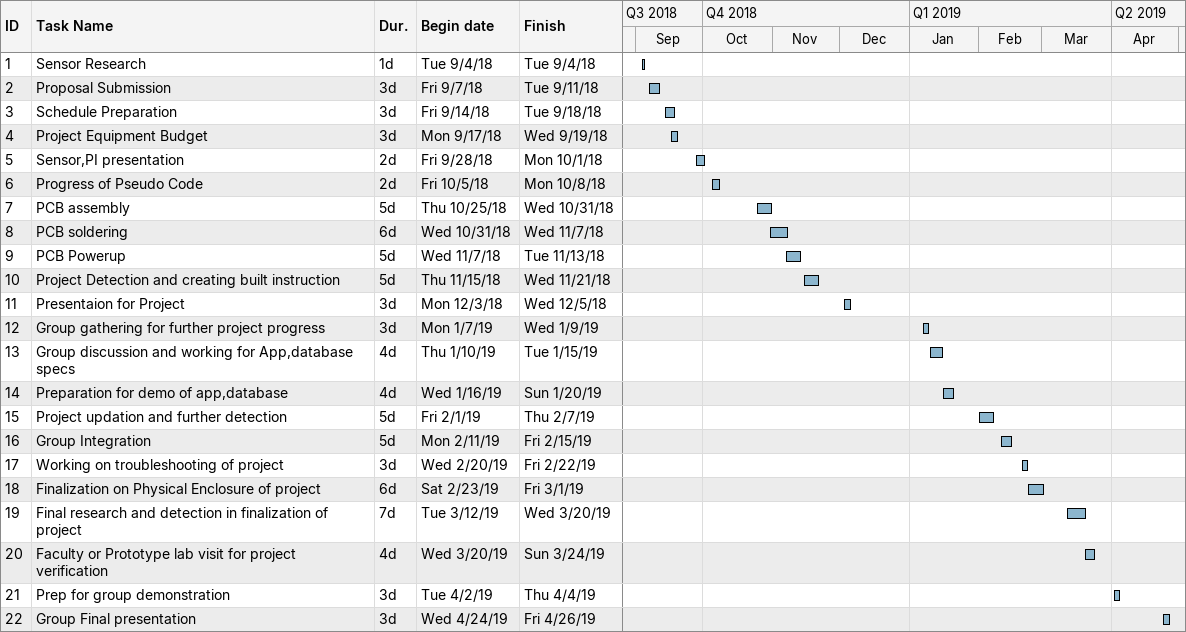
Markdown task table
| ID | Task | Duration | Start | Finish |
|---|---|---|---|---|
| 1 | Sensor Research | 1d | 2018-09-04 | 2018-09-04 |
| 2 | Proposal Submission | 3d | 2018-09-07 | 2018-09-11 |
| 3 | Schedule Preparation | 3d | 2018-09-14 | 2018-09-18 |
| 4 | Project Equipment Budget | 3d | 2018-09-17 | 2018-09-19 |
| 5 | Sensor,PI presentation | 2d | 2018-09-28 | 2018-10-01 |
| 6 | Progress of Pseudo Code | 2d | 2018-10-05 | 2018-10-08 |
| 7 | PCB assembly | 5d | 2018-10-25 | 2018-10-31 |
| 8 | PCB soldering | 6d | 2018-10-31 | 2018-11-07 |
| 9 | PCB Powerup | 5d | 2018-11-07 | 2018-11-13 |
| 10 | Project Detection and creating built instruction | 5d | 2018-11-15 | 2018-11-21 |
| 11 | Presentaion for Project | 3d | 2018-12-03 | 2018-12-05 |
| 12 | Group gathering for further project progress | 3d | 2019-01-07 | 2019-01-09 |
| 13 | Group discussion and working for App,database specs | 4d | 2019-01-10 | 2019-01-15 |
| 14 | Preparation for demo of app,database | 4d | 2019-01-16 | 2019-01-20 |
| 15 | Project updation and further detection | 5d | 2019-02-01 | 2019-02-07 |
| 16 | Group Integration | 5d | 2019-02-11 | 2019-02-15 |
| 17 | Working on troubleshooting of project | 3d | 2019-02-20 | 2019-02-22 |
| 18 | Finalization on Physical Enclosure of project | 6d | 2019-02-23 | 2019-03-01 |
| 19 | Final research and detection in finalization of project | 7d | 2019-03-12 | 2019-03-20 |
| 20 | Faculty or Prototype lab visit for project verification | 4d | 2019-03-20 | 2019-03-24 |
| 21 | Prep for group demonstration | 3d | 2019-04-02 | 2019-04-04 |
| 22 | Group Final presentation | 3d | 2019-04-24 | 2019-04-26 |
